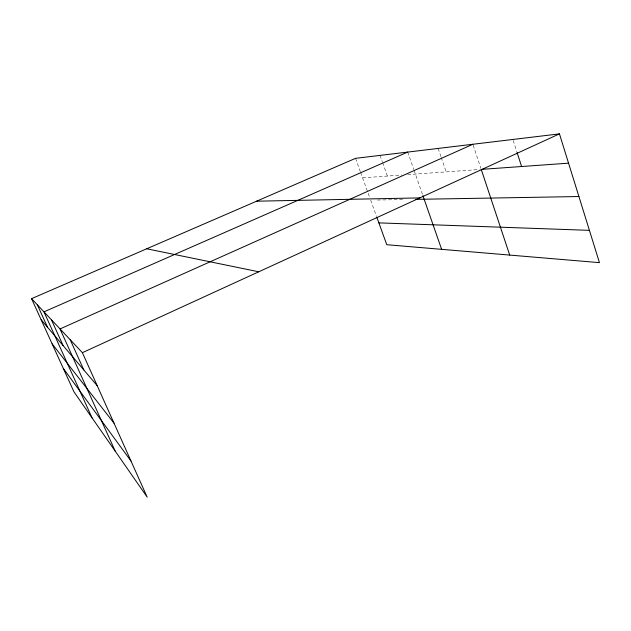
<?xml version="1.0" encoding="UTF-8"?>
<svg xmlns="http://www.w3.org/2000/svg" width="631" height="631" viewBox="0 0 631 631"><rect width="100%" height="100%" fill="white"/><g stroke="black" fill="none" stroke-linecap="round" stroke-linejoin="round"><path stroke-width="0.47" stroke-dasharray="3.15 2.37" d="M362.588 177.832L401.884 175.039M407.673 174.621L479.284 169.526M377.425 200.027L404.613 199.554M355.537 158.342L360.34 171.632M360.664 172.515L370.011 198.363M370.649 200.145L376.573 216.512M380.067 155.4L382.307 161.686M382.623 162.585L387.418 176.065M407.729 152.079L413.794 169.494M414.117 170.409L422.589 194.727M438.159 148.427L440.927 156.543M441.235 157.45L446.156 171.884M473.195 145.193L480.925 168.453M513.184 140.397L516.789 151.59"/><path stroke-width="0.95" d="M559.452 133.875L355.537 158.342L31.55 298.66L82.393 352.674L559.452 133.875L599.45 262.646L386.771 244.71L376.904 217.427M472.887 144.262L60.04 328.932L115.244 451.212M407.729 152.079L43.973 311.864L92.055 417.864M482.194 169.321L568.555 163.169M256.565 201.202L419.867 197.897M415.364 199.372L578.911 196.533M378.876 222.877L589.417 230.354M146.723 248.78L258.757 271.787M41.141 319.736L97.198 385.691M52.113 343.832L114.014 423.172M63.274 368.354L131.003 461.056M31.55 298.66L73.977 391.867L147.181 497.125L82.393 352.674M37.347 304.812L47.546 327.276M51.403 319.751L63.076 345.536M70.222 339.746L83.813 369.94M422.904 195.626L441.621 249.332M481.232 169.384L509.698 255.082M517.097 152.521L521.6 166.513"/></g></svg>
